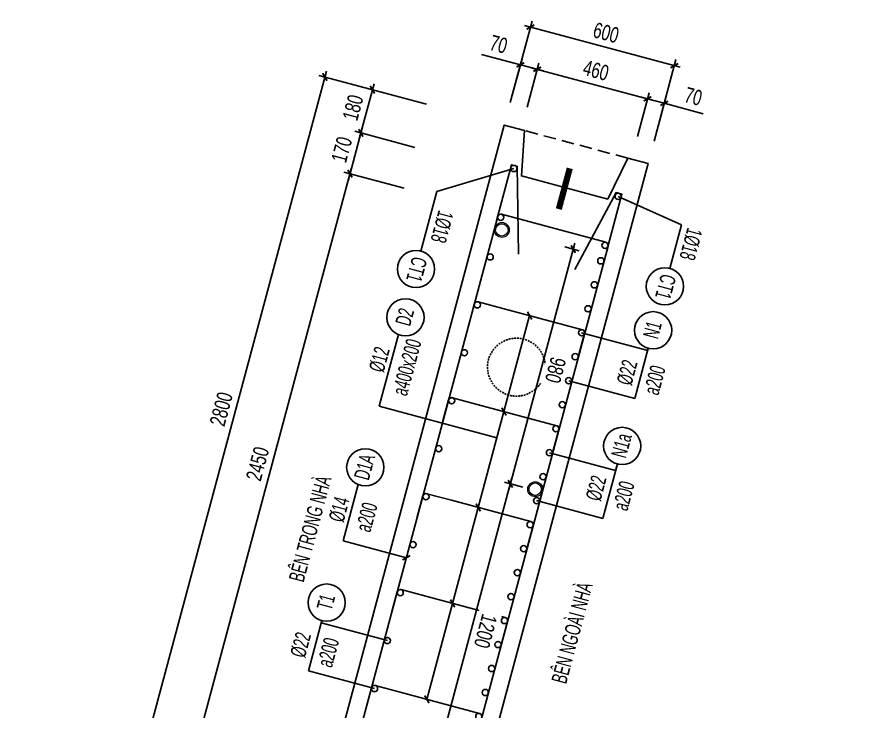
# Model space of a CAD drawing. Header units: millimetres. Extents: x -147841 to 368790, y -162721 to 84261.
# Drawn here: x 282325 to 285769, y -100183 to -97385 of the extents above; entities that cross this region are included whole.
import ezdxf
from ezdxf.enums import TextEntityAlignment as Align

# ---------------------------------------------------------------- set-up
doc = ezdxf.new("R2010")
doc.units = ezdxf.units.MM
doc.header["$LTSCALE"] = 1000
doc.header["$MEASUREMENT"] = 0
doc.header["$PDMODE"] = 1
doc.header["$PDSIZE"] = -10
doc.linetypes.add('DASHED', pattern=[0.75, 0.5, -0.25])
doc.linetypes.add('HIDDEN', pattern=[0.375, 0.25, -0.125])
doc.layers.get('0').update_dxf_attribs({"linetype": 'CONTINUOUS', "lineweight": 18})
doc.layers.get('DEFPOINTS').update_dxf_attribs({"color": 5, "linetype": 'CONTINUOUS', "lineweight": 18})
for name, color, linetype, lineweight in [('0-THAY', 7, 'CONTINUOUS', 18), ('ccu11-Dim', 8, 'CONTINUOUS', 18), ('DIM', 8, 'CONTINUOUS', 18)]:
    doc.layers.add(name, color=color, linetype=linetype, lineweight=lineweight)
for name, color, linetype in [('ccu11-Khuat', 9, 'DASHED'), ('ccu11-Manh', 8, 'CONTINUOUS'), ('ccu11-Thep', 4, 'CONTINUOUS'), ('ccu11-Thepdai', 6, 'CONTINUOUS'), ('KC-Cotthep', 8, 'CONTINUOUS'), ('KC-Dim', 8, 'CONTINUOUS'), ('KC-Text', 31, 'CONTINUOUS'), ('KC-Thay', 7, 'CONTINUOUS')]:
    doc.layers.add(name, color=color, linetype=linetype)
doc.styles.add('ARIAL', font='arial.ttf', dxfattribs={"width": 0.7})
doc.styles.add('ccu11-dim', font='vnsimli.shx', dxfattribs={"width": 0.65, "bigfont": 'bigfont.shx'})
doc.dimstyles.new('2.5-25', dxfattribs={"dimscale": 25, "dimtxt": 2.5, "dimasz": 1, "dimexe": 1, "dimexo": 2, "dimgap": 1, "dimtad": 1, "dimdec": 1, "dimrnd": 5, "dimdsep": 46, "dimtxsty": 'ARIAL', "dimblk": 'ARCHTICK', "dimcen": -1, "dimdle": 1, "dimclrd": 256, "dimclre": 256, "dimclrt": 3, "dimadec": 0, "dimazin": 2, "dimtfac": 0.1, "dimtdec": 1, "dimtmove": 0, "dimatfit": 1, "dimldrblk": 'ARCHTICK', "dimfxl": 1, "dimtvp": 0.833333, "dimtfill": 1, "dimtolj": 1, "dimtzin": 12, "dimarcsym": 0})
doc.dimstyles.new('ccu11-100x4', dxfattribs={"dimscale": 100, "dimtxt": 2.5, "dimasz": 1, "dimexe": 1, "dimexo": 2, "dimgap": 1, "dimtad": 1, "dimdec": 0, "dimlfac": 0.25, "dimdsep": 46, "dimtxsty": 'ccu11-dim', "dimblk": 'ARCHTICK', "dimcen": -1, "dimdle": 1, "dimclrd": 256, "dimclre": 256, "dimclrt": 31, "dimadec": 0, "dimazin": 2, "dimtfac": 0.1, "dimtdec": 0, "dimtmove": 0, "dimatfit": 1, "dimldrblk": 'ARCHTICK', "dimfxl": 1, "dimtvp": 0.833333, "dimtolj": 1, "dimtzin": 12, "dimarcsym": 0})

# ---------------------------------------------------------------- blocks, each defined once
blk = doc.blocks.new('_ARCHTICK')
at = {"color": 0, "linetype": 'ByBlock', "const_width": 0.3}
blk.add_lwpolyline([(-0.5, -0.5), (0.5, 0.5)], dxfattribs=at)
blk = doc.blocks.new('*D615')
at = {"layer": 'DEFPOINTS', "color": 0, "linetype": 'ByBlock', "ltscale": 30, "transparency": 16777216}
for p in [(284022.5, -97748.6), (283975.9, -97922.5)]:
    blk.add_point(p, dxfattribs=at)
at = {"layer": 'KC-Dim', "linetype": 'ByBlock', "lineweight": -2, "ltscale": 30, "transparency": 16777216}
for p, q in [((283703.2, -97875.3), (283762.8, -97653.1)), ((283974.2, -97735.7), (283732.1, -97670.8)), ((283927.7, -97909.6), (283685.6, -97844.7))]:
    blk.add_line(p, q, dxfattribs=at)
at = {"layer": 'KC-Dim', "linetype": 'ByBlock', "lineweight": -2, "ltscale": 30, "transparency": 16777216, "xscale": 25, "yscale": 25, "zscale": 25}
for p, rotation in [((283756.3, -97677.3), 75.00000000011339), ((283709.7, -97851.2), 255.0000000001134)]:
    blk.add_blockref('_ARCHTICK', p, dxfattribs=dict(at, rotation=rotation))
at = {"layer": 'KC-Dim', "color": 3, "linetype": 'ByBlock', "ltscale": 30, "transparency": 16777216, "insert": (283678, -97749.5), "char_height": 62.5, "attachment_point": 5, "rotation": 75, "style": 'ARIAL', "bg_fill": 3, "box_fill_scale": 1.25, "bg_fill_color": 256, "bg_fill_true_color": 13158600, "bg_fill_transparency": 0}
blk.add_mtext('\\A1;180', dxfattribs=at)
at = {"layer": 'DEFPOINTS', "color": 0, "linetype": 'ByBlock', "ltscale": 30, "transparency": 16777216}
blk.add_point((283756.3, -97677.3), dxfattribs=at)
blk = doc.blocks.new('*D616')
at = {"layer": 'DEFPOINTS', "color": 0, "linetype": 'ByBlock', "ltscale": 30, "transparency": 16777216}
for p in [(283975.9, -97922.5), (283665.7, -98015.4), (283931.9, -98086.7)]:
    blk.add_point(p, dxfattribs=at)
at = {"layer": 'KC-Dim', "linetype": 'ByBlock', "lineweight": -2, "ltscale": 30, "transparency": 16777216}
for p, q in [((283716.2, -97827), (283659.2, -98039.5)), ((283927.7, -97909.6), (283685.6, -97844.7)), ((283883.7, -98073.8), (283641.6, -98008.9))]:
    blk.add_line(p, q, dxfattribs=at)
at = {"layer": 'KC-Dim', "linetype": 'ByBlock', "lineweight": -2, "ltscale": 30, "transparency": 16777216, "xscale": 25, "yscale": 25, "zscale": 25}
for p, rotation in [((283709.7, -97851.2), 75.00000000011339), ((283665.7, -98015.4), 255.0000000001134)]:
    blk.add_blockref('_ARCHTICK', p, dxfattribs=dict(at, rotation=rotation))
at = {"layer": 'KC-Dim', "color": 3, "linetype": 'ByBlock', "ltscale": 30, "transparency": 16777216, "insert": (283632.7, -97918.5), "char_height": 62.5, "attachment_point": 5, "rotation": 75, "style": 'ARIAL', "bg_fill": 3, "box_fill_scale": 1.25, "bg_fill_color": 256, "bg_fill_true_color": 13158600, "bg_fill_transparency": 0}
blk.add_mtext('\\A1;170', dxfattribs=at)
blk = doc.blocks.new('*D617')
at = {"layer": 'DEFPOINTS', "color": 0, "linetype": 'ByBlock', "ltscale": 30, "transparency": 16777216}
for p in [(284972.7, -97580.2), (284298.8, -97777), (284878.3, -97932.3)]:
    blk.add_point(p, dxfattribs=at)
at = {"layer": 'KC-Dim', "linetype": 'ByBlock', "lineweight": -2, "ltscale": 30, "transparency": 16777216}
for p, q in [((284311.7, -97728.7), (284399.6, -97400.8)), ((284369, -97418.5), (284996.8, -97586.7)), ((284891.3, -97884), (284979.1, -97556.1))]:
    blk.add_line(p, q, dxfattribs=at)
at = {"layer": 'KC-Dim', "linetype": 'ByBlock', "lineweight": -2, "ltscale": 30, "transparency": 16777216, "xscale": 25, "yscale": 25, "zscale": 25}
for p, rotation in [((284393.1, -97424.9), 164.9999999997891), ((284972.7, -97580.2), 344.9999999997891)]:
    blk.add_blockref('_ARCHTICK', p, dxfattribs=dict(at, rotation=rotation))
at = {"layer": 'KC-Dim', "color": 3, "linetype": 'ByBlock', "ltscale": 30, "transparency": 16777216, "insert": (284697.6, -97447.6), "char_height": 62.5, "attachment_point": 5, "rotation": 345, "style": 'ARIAL', "bg_fill": 3, "box_fill_scale": 1.25, "bg_fill_color": 256, "bg_fill_true_color": 13158600, "bg_fill_transparency": 0}
blk.add_mtext('\\A1;600', dxfattribs=at)
blk = doc.blocks.new('*D618')
at = {"layer": 'DEFPOINTS', "color": 0, "linetype": 'ByBlock', "ltscale": 30, "transparency": 16777216}
for p in [(284420.1, -97594.8), (284366.4, -97795.1), (284810.7, -97914.2)]:
    blk.add_point(p, dxfattribs=at)
at = {"layer": 'KC-Dim', "linetype": 'ByBlock', "lineweight": -2, "ltscale": 30, "transparency": 16777216}
for p, q in [((284379.3, -97746.8), (284426.5, -97570.7)), ((284888.5, -97720.4), (284395.9, -97588.4)), ((284823.6, -97865.9), (284870.8, -97689.8))]:
    blk.add_line(p, q, dxfattribs=at)
at = {"layer": 'KC-Dim', "linetype": 'ByBlock', "lineweight": -2, "ltscale": 30, "transparency": 16777216, "xscale": 25, "yscale": 25, "zscale": 25}
for p, rotation in [((284420.1, -97594.8), 164.9999999997891), ((284864.4, -97713.9), 344.9999999997891)]:
    blk.add_blockref('_ARCHTICK', p, dxfattribs=dict(at, rotation=rotation))
at = {"layer": 'KC-Dim', "color": 3, "linetype": 'ByBlock', "ltscale": 30, "transparency": 16777216, "insert": (284656.9, -97599.4), "char_height": 62.5, "attachment_point": 5, "rotation": 345, "style": 'ARIAL', "bg_fill": 3, "box_fill_scale": 1.25, "bg_fill_color": 256, "bg_fill_true_color": 13158600, "bg_fill_transparency": 0}
blk.add_mtext('\\A1;460', dxfattribs=at)
blk = doc.blocks.new('*D619')
at = {"layer": 'DEFPOINTS', "color": 0, "linetype": 'ByBlock', "ltscale": 30, "transparency": 16777216}
for p in [(284932, -97732), (284810.7, -97914.2), (284878.3, -97932.3)]:
    blk.add_point(p, dxfattribs=at)
at = {"layer": 'KC-Dim', "linetype": 'ByBlock', "lineweight": -2, "ltscale": 30, "transparency": 16777216}
for p, q in [((284823.6, -97865.9), (284870.8, -97689.8)), ((284864.4, -97713.9), (284840.2, -97707.4)), ((284891.3, -97884), (284938.5, -97707.9)), ((284864.4, -97713.9), (284932, -97732)), ((284932, -97732), (285088.6, -97774))]:
    blk.add_line(p, q, dxfattribs=at)
at = {"layer": 'KC-Dim', "linetype": 'ByBlock', "lineweight": -2, "ltscale": 30, "transparency": 16777216, "xscale": 25, "yscale": 25, "zscale": 25}
for p, rotation in [((284864.4, -97713.9), 344.9999999997891), ((284932, -97732), 164.9999999997891)]:
    blk.add_blockref('_ARCHTICK', p, dxfattribs=dict(at, rotation=rotation))
at = {"layer": 'KC-Dim', "color": 3, "linetype": 'ByBlock', "ltscale": 30, "transparency": 16777216, "insert": (285049.2, -97704.5), "char_height": 62.5, "attachment_point": 5, "rotation": 345, "style": 'ARIAL', "bg_fill": 3, "box_fill_scale": 1.25, "bg_fill_color": 256, "bg_fill_true_color": 13158600, "bg_fill_transparency": 0}
blk.add_mtext('\\A1;70', dxfattribs=at)
blk = doc.blocks.new('*D620')
at = {"layer": 'DEFPOINTS', "color": 0, "linetype": 'ByBlock', "ltscale": 30, "transparency": 16777216}
for p in [(284352.4, -97576.7), (284298.8, -97777), (284366.4, -97795.1)]:
    blk.add_point(p, dxfattribs=at)
at = {"layer": 'KC-Dim', "linetype": 'ByBlock', "lineweight": -2, "ltscale": 30, "transparency": 16777216}
for p, q in [((284352.4, -97576.7), (284195.8, -97534.8)), ((284311.7, -97728.7), (284358.9, -97552.6)), ((284379.3, -97746.8), (284426.5, -97570.7)), ((284420.1, -97594.8), (284352.4, -97576.7)), ((284420.1, -97594.8), (284444.2, -97601.3))]:
    blk.add_line(p, q, dxfattribs=at)
at = {"layer": 'KC-Dim', "linetype": 'ByBlock', "lineweight": -2, "ltscale": 30, "transparency": 16777216, "xscale": 25, "yscale": 25, "zscale": 25}
for p, rotation in [((284352.4, -97576.7), 344.9999999997891), ((284420.1, -97594.8), 164.9999999997891)]:
    blk.add_blockref('_ARCHTICK', p, dxfattribs=dict(at, rotation=rotation))
at = {"layer": 'KC-Dim', "color": 3, "linetype": 'ByBlock', "ltscale": 30, "transparency": 16777216, "insert": (284264.7, -97494.3), "char_height": 62.5, "attachment_point": 5, "rotation": 345, "style": 'ARIAL', "bg_fill": 3, "box_fill_scale": 1.25, "bg_fill_color": 256, "bg_fill_true_color": 13158600, "bg_fill_transparency": 0}
blk.add_mtext('\\A1;70', dxfattribs=at)
blk = doc.blocks.new('*D621')
at = {"layer": 'DEFPOINTS', "color": 0, "linetype": 'ByBlock', "ltscale": 30, "transparency": 16777216}
for p in [(283931.9, -98086.7), (283031.6, -100381.9), (283249.5, -100440.3)]:
    blk.add_point(p, dxfattribs=at)
at = {"layer": 'KC-Dim', "linetype": 'ByBlock', "lineweight": -2, "ltscale": 30, "transparency": 16777216}
for p, q in [((283672.2, -97991.2), (283025.1, -100406)), ((283883.7, -98073.8), (283641.6, -98008.9)), ((283201.2, -100427.3), (283007.5, -100375.4))]:
    blk.add_line(p, q, dxfattribs=at)
at = {"layer": 'KC-Dim', "linetype": 'ByBlock', "lineweight": -2, "ltscale": 30, "transparency": 16777216, "xscale": 25, "yscale": 25, "zscale": 25}
for p, rotation in [((283665.7, -98015.4), 75.00000000011339), ((283031.6, -100381.9), 255.0000000001134)]:
    blk.add_blockref('_ARCHTICK', p, dxfattribs=dict(at, rotation=rotation))
at = {"layer": 'KC-Dim', "color": 3, "linetype": 'ByBlock', "ltscale": 30, "transparency": 16777216, "insert": (283293.7, -99183.9), "char_height": 62.5, "attachment_point": 5, "rotation": 75, "style": 'ARIAL', "bg_fill": 3, "box_fill_scale": 1.25, "bg_fill_color": 256, "bg_fill_true_color": 13158600, "bg_fill_transparency": 0}
blk.add_mtext('\\A1;2450', dxfattribs=at)
blk = doc.blocks.new('att_thep_2')
blk.add_circle((-300, 0), 300)
at = {"color": 3, "style": 'ARIAL', "width": 0.6}
blk.add_attdef('DK', text='', height=250, dxfattribs=at).set_placement((467, 105), align=Align.CENTER)
at = {"color": 31, "style": 'ARIAL', "width": 0.6}
blk.add_attdef('SH', text='', height=250, dxfattribs=at).set_placement((-281, -111), align=Align.CENTER)
at = {"color": 2, "style": 'ARIAL', "width": 0.6}
blk.add_attdef('KC', text='', height=250, dxfattribs=at).set_placement((472, -355), align=Align.CENTER)
blk = doc.blocks.new('*U612')
at = {"layer": 'ccu11-Thepdai', "flags": 128}
blk.add_lwpolyline([(50, 230), (-37.5, 230, 0.414214), (-50, 217.5), (-50, -114.4), (-50, -217.5, 0.414214), (-37.5, -230), (50, -230)], format="xyb", dxfattribs=at)
blk = doc.blocks.new('*U613')
at = {"layer": 'DIM', "color": 0, "linetype": 'ByBlock', "lineweight": -2, "transparency": 16777216}
for p in [(0, 0), (400, 0), (800, 0), (1200, 0), (1600, 0)]:
    blk.add_blockref('*U612', p, dxfattribs=at)
blk = doc.blocks.new('*D614')
at = {"layer": 'DEFPOINTS', "color": 0, "ltscale": 3000, "transparency": 16777216}
for p in [(284022.5, -97748.6), (282839.8, -100330.5), (283297.8, -100453.2)]:
    blk.add_point(p, dxfattribs=at)
at = {"layer": 'DIM', "lineweight": -2, "ltscale": 3000, "transparency": 16777216}
for p, q in [((283571, -97601.8), (282833.3, -100354.6)), ((283974.2, -97735.7), (283540.4, -97619.4)), ((283249.5, -100440.3), (282815.7, -100324))]:
    blk.add_line(p, q, dxfattribs=at)
at = {"layer": 'DIM', "lineweight": -2, "ltscale": 3000, "transparency": 16777216, "xscale": 25, "yscale": 25, "zscale": 25}
for p, rotation in [((283564.5, -97625.9), 75.00000000011339), ((282839.8, -100330.5), 255.0000000001134)]:
    blk.add_blockref('_ARCHTICK', p, dxfattribs=dict(at, rotation=rotation))
at = {"layer": 'DIM', "color": 3, "ltscale": 3000, "transparency": 16777216, "insert": (283147.2, -98963.5), "char_height": 62.5, "attachment_point": 5, "rotation": 75, "style": 'ARIAL', "bg_fill": 3, "box_fill_scale": 1.25, "bg_fill_color": 256, "bg_fill_true_color": 13158600, "bg_fill_transparency": 0}
blk.add_mtext('\\A1;2800', dxfattribs=at)
blk = doc.blocks.new('*D1508')
at = {"layer": 'DEFPOINTS', "color": 0, "linetype": 'ByBlock', "ltscale": 30, "transparency": 16777216}
for p in [(258896.5, -98435.7), (258896.5, -98538), (257917.5, -98623.4)]:
    blk.add_point(p, dxfattribs=at)
at = {"layer": 'KC-Dim', "linetype": 'ByBlock', "lineweight": -2, "ltscale": 30, "transparency": 16777216}
for p, q in [((258896.5, -98485.7), (258896.5, -98563)), ((257917.5, -98573.4), (257917.5, -98513)), ((257892.5, -98538), (258921.5, -98538))]:
    blk.add_line(p, q, dxfattribs=at)
at = {"layer": 'KC-Dim', "linetype": 'ByBlock', "lineweight": -2, "ltscale": 30, "transparency": 16777216, "xscale": 25, "yscale": 25, "zscale": 25, "rotation": 180}
blk.add_blockref('_ARCHTICK', (257917.5, -98538), dxfattribs=at)
at = {"layer": 'KC-Dim', "linetype": 'ByBlock', "lineweight": -2, "ltscale": 30, "transparency": 16777216, "xscale": 25, "yscale": 25, "zscale": 25}
blk.add_blockref('_ARCHTICK', (258896.5, -98538), dxfattribs=at)
at = {"layer": 'KC-Dim', "color": 3, "linetype": 'ByBlock', "ltscale": 30, "transparency": 16777216, "insert": (258407, -98481.1), "char_height": 62.5, "attachment_point": 5, "style": 'ARIAL', "bg_fill": 3, "box_fill_scale": 1.25, "bg_fill_color": 256, "bg_fill_true_color": 13158600, "bg_fill_transparency": 0}
blk.add_mtext('\\A1;980', dxfattribs=at)
blk = doc.blocks.new('A$C260038B3')
at = {"layer": '0-THAY', "linetype": 'Continuous'}
for radius in [120, 100]:
    blk.add_circle((0, 0), radius, dxfattribs=at)
blk = doc.blocks.new('*D1509')
at = {"layer": 'DEFPOINTS', "color": 0, "linetype": 'ByBlock', "ltscale": 30, "transparency": 16777216}
for p in [(258896.5, -98435.7), (260095.1, -98538), (260095.1, -98616.7)]:
    blk.add_point(p, dxfattribs=at)
at = {"layer": 'KC-Dim', "linetype": 'ByBlock', "lineweight": -2, "ltscale": 30, "transparency": 16777216}
for p, q in [((258896.5, -98485.7), (258896.5, -98563)), ((260095.1, -98566.7), (260095.1, -98513)), ((258871.5, -98538), (260120.1, -98538))]:
    blk.add_line(p, q, dxfattribs=at)
at = {"layer": 'KC-Dim', "linetype": 'ByBlock', "lineweight": -2, "ltscale": 30, "transparency": 16777216, "xscale": 25, "yscale": 25, "zscale": 25, "rotation": 180}
blk.add_blockref('_ARCHTICK', (258896.5, -98538), dxfattribs=at)
at = {"layer": 'KC-Dim', "linetype": 'ByBlock', "lineweight": -2, "ltscale": 30, "transparency": 16777216, "xscale": 25, "yscale": 25, "zscale": 25}
blk.add_blockref('_ARCHTICK', (260095.1, -98538), dxfattribs=at)
at = {"layer": 'KC-Dim', "color": 3, "linetype": 'ByBlock', "ltscale": 30, "transparency": 16777216, "insert": (259495.8, -98481.1), "char_height": 62.5, "attachment_point": 5, "style": 'ARIAL', "bg_fill": 3, "box_fill_scale": 1.25, "bg_fill_color": 256, "bg_fill_true_color": 13158600, "bg_fill_transparency": 0}
blk.add_mtext('\\A1;1200', dxfattribs=at)
blk = doc.blocks.new('*U608')
at = {"layer": 'ccu11-Thep'}
blk.add_circle((0, 0), 12.5, dxfattribs=at)
blk = doc.blocks.new('*U609')
at = {"layer": 'KC-Dim', "color": 0, "linetype": 'ByBlock', "lineweight": -2, "transparency": 16777216}
for p in [(0, 0), (100, 0), (200, 0), (300, 0), (400, 0), (500, 0), (600, 0), (700, 0), (800, 0), (900, 0), (1000, 0), (1100, 0), (1200, 0), (1300, 0), (1400, 0), (1500, 0), (1600, 0), (1700, 0), (1800, 0), (1900, 0), (2000, 0), (2100, 0), (2200, 0)]:
    blk.add_blockref('*U608', p, dxfattribs=at)
blk = doc.blocks.new('*U610')
at = {"layer": 'ccu11-Thep'}
blk.add_circle((0, 0), 12.5, dxfattribs=at)
blk = doc.blocks.new('*U611')
at = {"layer": 'KC-Dim', "color": 0, "linetype": 'ByBlock', "lineweight": -2, "transparency": 16777216}
for p in [(0, 0), (200, 0), (400, 0), (600, 0), (800, 0), (1000, 0), (1200, 0), (1400, 0), (1600, 0), (1800, 0), (2000, 0)]:
    blk.add_blockref('*U610', p, dxfattribs=at)
blk = doc.blocks.new('saw6-28')
at = {"layer": 'ccu11-Dim', "ltscale": 3000, "xscale": 0.25, "yscale": 0.25, "zscale": 0.25}
for p in [(257917.48, -98835.66), (260095.11, -98835.66)]:
    blk.add_blockref('A$C260038B3', p, dxfattribs=at)
at = {"layer": 'KC-Dim', "linetype": 'ByBlock', "ltscale": 30}
dim = blk.add_linear_dim(base=(258896.47, -98537.97), p1=(257917.48, -98623.41), p2=(258896.47, -98435.66), dimstyle='2.5-25', dxfattribs=at)
dim.commit()
dim.dimension.update_dxf_attribs({"geometry": '*D1508', "text_midpoint": (258406.97, -98481.05)})
at = {"layer": 'ccu11-Dim', "ltscale": 3000, "xscale": 0.25, "yscale": 0.25, "zscale": 0.25}
blk.add_blockref('A$C260038B3', (258891.47, -98435.66), dxfattribs=at)
at = {"layer": 'KC-Dim', "linetype": 'ByBlock', "ltscale": 30}
dim = blk.add_linear_dim(base=(260095.11, -98537.97), p1=(258896.47, -98435.66), p2=(260095.11, -98616.7), dimstyle='2.5-25', dxfattribs=at)
dim.commit()
dim.dimension.update_dxf_attribs({"geometry": '*D1509', "text_midpoint": (259495.79, -98481.05)})

msp = doc.modelspace()

# ---------------------------------------------------------------- linework, layer by layer
at = {"layer": 'ccu11-Thep', "const_width": 25}
msp.add_lwpolyline([(284507.26, -98158.04), (284551.26, -97993.83)], dxfattribs=at)
at = {"layer": 'ccu11-Thep'}
for centre in [(284325.93, -97994.41), (284746.13, -98106.91), (284273.23, -98191.1), (284693.41, -98303.68)]:
    msp.add_circle(centre, 12.5, dxfattribs=at)
at = {"layer": 'ccu11-Thep', "linetype": 'HIDDEN', "ltscale": 0.03}
msp.add_circle((284336.63, -98794.82, 242.3), 116.6, dxfattribs=at)
at = {"layer": 'ccu11-Thepdai', "flags": 128}
for points in [[(284256.35, -98205.78), (284317.09, -97979.1), (284339.74, -97985.17), (284344.26, -98339.79)], [(284700.68, -98324.84), (284761.44, -98098.07), (284738.09, -98091.82), (284572.41, -98400.93)]]:
    msp.add_lwpolyline(points, dxfattribs=at)
at = {"layer": 'ccu11-Thepdai'}
msp.add_lwpolyline([(284261.15, -98187.86), (283651.63, -100462.62, 0.4142136), (283660.47, -100477.93), (284080.65, -100590.51, 0.4142136), (284095.96, -100581.67), (284705.48, -98306.92, 0.4142136), (284696.64, -98291.61), (284276.46, -98179.02, 0.4142136)], format="xyb", close=True, dxfattribs=at)
at = {"layer": 'KC-Thay', "flags": 128}
msp.add_lwpolyline([(286362.66, -101039.23), (286362.66, -101124.23), (280762.66, -101124.23), (280762.66, -101039.23), (280582.66, -101004.23), (280582.66, -100644.23), (280762.66, -100609.23), (280762.66, -100524.23), (283562.66, -100524.23), (284287.36, -97819.6), (284369.46, -97841.6), (284356.68, -98024.52), (284704.42, -98117.7), (284784.81, -97952.89), (284866.92, -97974.89), (284183.82, -100524.23), (286362.66, -100524.23), (286362.66, -100609.23), (286182.66, -100644.23), (286182.66, -101004.23)], close=True, dxfattribs=at)

# ---------------------------------------------------------------- block references
at = {"layer": 'KC-Cotthep'}
ref = msp.add_blockref('att_thep_2', (284954.04, -98396.87), dxfattribs=dict(at, xscale=-0.2499999999999999, yscale=0.25, zscale=0.25, rotation=255.0000000000298))
ref.add_attrib('DK', '1%%C18', dxfattribs={"layer": '0', "color": 15, "height": 62.5, "rotation": 255, "style": 'ARIAL', "width": 0.6}).set_placement((285009.59, -98291.38), align=Align.CENTER)
ref.add_attrib('SH', 'CT1', dxfattribs={"layer": '0', "color": 31, "height": 62.5, "rotation": 255, "style": 'ARIAL', "width": 0.6}).set_placement((284907.44, -98463.09), align=Align.CENTER)
ref = msp.add_blockref('att_thep_2', (284867.86, -98718.48), dxfattribs=dict(at, xscale=-0.2499999999999999, yscale=0.25, zscale=0.25, rotation=75.00000000007007))
ref.add_attrib('KC', 'a200', dxfattribs={"layer": '0', "color": 2, "height": 62.5, "rotation": 75, "style": 'ARIAL', "width": 0.6}).set_placement((284923.29, -98854.83), align=Align.CENTER)
ref.add_attrib('DK', '%%C22', dxfattribs={"layer": '0', "color": 2, "height": 62.5, "rotation": 75, "style": 'ARIAL', "width": 0.6}).set_placement((284812.32, -98823.97), align=Align.CENTER)
ref.add_attrib('SH', 'N1', dxfattribs={"layer": '0', "color": 31, "height": 62.5, "rotation": 75, "style": 'ARIAL', "width": 0.6}).set_placement((284914.46, -98652.26), align=Align.CENTER)

# ---------------------------------------------------------------- texts
at = {"layer": 'KC-Text', "color": 1, "style": 'ARIAL', "width": 0.6}
for s, p in [('BÊN TRONG NHÀ', (283535.12, -99453.42)), ('BÊN NGOÀI NHÀ', (284590.36, -99872.84))]:
    msp.add_text(s, height=62.5, rotation=75, dxfattribs=at).set_placement(p, align=Align.CENTER)

# ---------------------------------------------------------------- leaders
at = {"layer": 'ccu11-Manh', "ltscale": 10}
msp.add_leader([(284746.13, -98106.91), (285000.89, -98222.04), (284954.03, -98396.9)], dimstyle='ccu11-100x4', override={"dimgap": 1, "dimtad": 0, "dimldrblk": 'None'}, dxfattribs=at)

# ---------------------------------------------------------------- next in the draw order: dimensions: what is measured, and where the dimension line sits
at = {"layer": 'KC-Dim', "linetype": 'ByBlock', "ltscale": 30}
dim = msp.add_linear_dim(base=(284972.67, -97580.22), p1=(284298.77, -97777.02), p2=(284878.32, -97932.31), angle=345, dimstyle='2.5-25', dxfattribs=at)
dim.commit()
dim.dimension.update_dxf_attribs({"geometry": '*D617', "text_midpoint": (284697.62, -97447.61)})
dim = msp.add_linear_dim(base=(283756.3, -97677.3), p1=(283975.95, -97922.5), p2=(284022.53, -97748.64), angle=75, dimstyle='2.5-25', dxfattribs=at)
dim.commit()
dim.dimension.update_dxf_attribs({"geometry": '*D615', "text_midpoint": (283733, -97764.23), "dimtype": 160})

# ---------------------------------------------------------------- next in the draw order: linework, layer by layer
at = {"layer": 'ccu11-Khuat', "ltscale": 0.1}
msp.add_line((284784.81, -97952.89), (284369.46, -97841.6), dxfattribs=at)

# ---------------------------------------------------------------- next in the draw order: dimensions: what is measured, and where the dimension line sits
at = {"layer": 'KC-Dim', "linetype": 'ByBlock', "ltscale": 30}
dim = msp.add_linear_dim(base=(283665.71, -98015.37), p1=(283975.95, -97922.5), p2=(283931.95, -98086.71), angle=255, dimstyle='2.5-25', dxfattribs=at)
dim.commit()
dim.dimension.update_dxf_attribs({"geometry": '*D616', "text_midpoint": (283687.71, -97933.27), "dimtype": 160})

# ---------------------------------------------------------------- next in the draw order: dimensions: what is measured, and where the dimension line sits
for base, p1, p2, angle, picture, middle in [((284420.05, -97594.85), (284810.71, -97914.2), (284366.38, -97795.14), 345, '*D618', (284656.94, -97599.41)), ((283031.6, -100381.89), (283931.95, -98086.71), (283249.54, -100440.29), 255, '*D621', (283293.68, -99183.9))]:
    dim = msp.add_linear_dim(base=base, p1=p1, p2=p2, angle=angle, dimstyle='2.5-25', dxfattribs=at)
    dim.commit()
    dim.dimension.update_dxf_attribs({"geometry": picture, "text_midpoint": middle})

# ---------------------------------------------------------------- next in the draw order: leaders
at = {"layer": 'ccu11-Manh', "ltscale": 10}
msp.add_leader([(284325.93, -97994.41), (284015.31, -98087.78), (283951.22, -98326.96)], dimstyle='ccu11-100x4', override={"dimgap": 1, "dimtad": 0, "dimldrblk": 'None'}, dxfattribs=at)

# ---------------------------------------------------------------- next in the draw order: block references
at = {"layer": 'DIM', "rotation": 255.0000000000298}
msp.add_blockref('*U613', (284379.14, -98636.17), dxfattribs=at)
at = {"layer": 'KC-Cotthep'}
ref = msp.add_blockref('att_thep_2', (283951.21, -98326.99), dxfattribs=dict(at, xscale=-0.2499999999999999, yscale=0.25, zscale=0.25, rotation=255.0000000000298))
ref.add_attrib('DK', '1%%C18', dxfattribs={"layer": '0', "color": 15, "height": 62.5, "rotation": 255, "style": 'ARIAL', "width": 0.6}).set_placement((284006.76, -98221.51), align=Align.CENTER)
ref.add_attrib('SH', 'CT1', dxfattribs={"layer": '0', "color": 31, "height": 62.5, "rotation": 255, "style": 'ARIAL', "width": 0.6}).set_placement((283904.61, -98393.22), align=Align.CENTER)

# ---------------------------------------------------------------- next in the draw order: dimensions: what is measured, and where the dimension line sits
at = {"layer": 'KC-Dim', "linetype": 'ByBlock', "ltscale": 30}
for base, p1, p2, picture, middle in [((284352.44, -97576.73), (284366.38, -97795.14), (284298.77, -97777.02), '*D620', (284264.7, -97494.3)), ((284931.99, -97732.02), (284810.71, -97914.2), (284878.32, -97932.31), '*D619', (285049.19, -97704.51))]:
    dim = msp.add_linear_dim(base=base, p1=p1, p2=p2, angle=345, dimstyle='2.5-25', dxfattribs=at)
    dim.commit()
    dim.dimension.update_dxf_attribs({"geometry": picture, "text_midpoint": middle})

# ---------------------------------------------------------------- next in the draw order: leaders
at = {"layer": 'ccu11-Manh', "ltscale": 10}
msp.add_leader([(284257.89, -99079.15), (283783.71, -98952.09), (283860.78, -98663.53)], dimstyle='ccu11-100x4', override={"dimgap": 1, "dimtad": 0, "dimldrblk": 'None'}, dxfattribs=at)
at = {"layer": 'ccu11-Manh', "ltscale": 3000}
msp.add_leader([(283892.85, -99562.38), (283638.45, -99494.21), (283699.19, -99267.55)], dimstyle='ccu11-100x4', override={"dimasz": 0.25, "dimtad": 0}, dxfattribs=at)

# ---------------------------------------------------------------- next in the draw order: dimensions: what is measured, and where the dimension line sits
at = {"layer": 'DIM', "ltscale": 3000}
dim = msp.add_linear_dim(base=(282839.82, -100330.5), p1=(284022.53, -97748.64), p2=(283297.84, -100453.23), angle=255, dimstyle='2.5-25', dxfattribs=at)
dim.commit()
dim.dimension.update_dxf_attribs({"geometry": '*D614', "text_midpoint": (283147.19, -98963.48)})

# ---------------------------------------------------------------- next in the draw order: block references
at = {"layer": 'KC-Dim', "rotation": 255.0000000000298}
msp.add_blockref('saw6-28', (446499.59, 125306.64), dxfattribs=at)

# ---------------------------------------------------------------- next in the draw order: linework, layer by layer
at = {"layer": 'KC-Dim', "linetype": 'ByBlock', "ltscale": 30}
msp.add_lwpolyline([(284286.17, -98973.61), (284182.64, -99359.98)], dxfattribs=at)

# ---------------------------------------------------------------- next in the draw order: block references
at = {"layer": 'KC-Cotthep'}
ref = msp.add_blockref('att_thep_2', (283869.62, -98666.53), dxfattribs=dict(at, xscale=-0.25, yscale=0.25, zscale=0.25, rotation=74.8377311502637))
ref.add_attrib('KC', 'a400x200', dxfattribs={"layer": '0', "color": 2, "height": 62.5, "rotation": 74.83773, "style": 'ARIAL', "width": 0.6}).set_placement((283924.66, -98803.03), align=Align.CENTER)
ref.add_attrib('DK', '%%C12', dxfattribs={"layer": '0', "color": 215, "height": 62.5, "rotation": 74.83773, "style": 'ARIAL', "width": 0.6}).set_placement((283813.84, -98771.61), align=Align.CENTER)
ref.add_attrib('SH', 'D2', dxfattribs={"layer": '0', "color": 31, "height": 62.5, "rotation": 74.83773, "style": 'ARIAL', "width": 0.6}).set_placement((283916.35, -98600.64), align=Align.CENTER)
ref = msp.add_blockref('att_thep_2', (284742.99, -99184.51), dxfattribs=dict(at, xscale=-0.2499999999999999, yscale=0.25, zscale=0.25, rotation=75.00000000007007))
ref.add_attrib('KC', 'a200', dxfattribs={"layer": '0', "color": 2, "height": 62.5, "rotation": 75, "style": 'ARIAL', "width": 0.6}).set_placement((284798.42, -99320.86), align=Align.CENTER)
ref.add_attrib('DK', '%%C22', dxfattribs={"layer": '0', "color": 2, "height": 62.5, "rotation": 75, "style": 'ARIAL', "width": 0.6}).set_placement((284687.45, -99289.99), align=Align.CENTER)
ref.add_attrib('SH', 'N1a', dxfattribs={"layer": '0', "color": 31, "height": 62.5, "rotation": 75, "style": 'ARIAL', "width": 0.6}).set_placement((284789.59, -99118.29), align=Align.CENTER)
ref = msp.add_blockref('att_thep_2', (283707.8, -99270.45), dxfattribs=dict(at, xscale=-0.25, yscale=0.25, zscale=0.25, rotation=74.8377311502637))
ref.add_attrib('KC', 'a200', dxfattribs={"layer": '0', "color": 2, "height": 62.5, "rotation": 74.83773, "style": 'ARIAL', "width": 0.6}).set_placement((283762.84, -99406.95), align=Align.CENTER)
ref.add_attrib('DK', '%%C14', dxfattribs={"layer": '0', "color": 125, "height": 62.5, "rotation": 74.83773, "style": 'ARIAL', "width": 0.6}).set_placement((283652.02, -99375.53), align=Align.CENTER)
ref.add_attrib('SH', 'D1A', dxfattribs={"layer": '0', "color": 31, "height": 62.5, "rotation": 74.83773, "style": 'ARIAL', "width": 0.6}).set_placement((283754.53, -99204.56), align=Align.CENTER)
ref = msp.add_blockref('att_thep_2', (283552.39, -99815.43), dxfattribs=dict(at, xscale=-0.25, yscale=0.25, zscale=0.25, rotation=75.00000000003322))
ref.add_attrib('KC', 'a200', dxfattribs={"layer": '0', "color": 2, "height": 62.5, "rotation": 75, "style": 'ARIAL', "width": 0.6}).set_placement((283607.81, -99951.77), align=Align.CENTER)
ref.add_attrib('DK', '%%C22', dxfattribs={"layer": '0', "color": 2, "height": 62.5, "rotation": 75, "style": 'ARIAL', "width": 0.6}).set_placement((283496.84, -99920.91), align=Align.CENTER)
ref.add_attrib('SH', 'T1', dxfattribs={"layer": '0', "color": 31, "height": 62.5, "rotation": 75, "style": 'ARIAL', "width": 0.6}).set_placement((283598.98, -99749.2), align=Align.CENTER)
at = {"layer": 'KC-Dim', "rotation": 255.0000000000298}
for name, p in [('*U611', (284230.52, -98350.47)), ('*U609', (284676.58, -98366.47))]:
    msp.add_blockref(name, p, dxfattribs=at)
at = {"layer": 'KC-Dim', "linetype": 'ByBlock', "ltscale": 30, "xscale": 25, "yscale": 25, "zscale": 25, "rotation": 75.0000000000308}
for p in [(284286.17, -98973.61), (284182.64, -99359.98), (284079.11, -99746.35), (283975.59, -100132.72)]:
    msp.add_blockref('_ARCHTICK', p, dxfattribs=at)

# ---------------------------------------------------------------- next in the draw order: leaders
at = {"layer": 'ccu11-Manh', "ltscale": 10}
for points in [[(284598.94, -98656.25), (284865.41, -98727.65), (284867.86, -98718.48)], [(284547.17, -98849.43), (284813.65, -98920.83), (284867.86, -98718.52)], [(284469.53, -99139.21), (284736, -99210.61), (284743, -99184.48)], [(284417.76, -99332.39), (284684.24, -99403.79), (284742.99, -99184.51)], [(283764.65, -100089.14), (283498.18, -100017.74), (283552.39, -99815.43)], [(283816.41, -99895.96), (283549.94, -99824.55), (283552.39, -99815.39)]]:
    msp.add_leader(points, dimstyle='ccu11-100x4', override={"dimgap": 1, "dimtad": 0, "dimldrblk": 'None'}, dxfattribs=at)
at = {"layer": 'KC-Dim', "linetype": 'ByBlock', "ltscale": 30}
msp.add_leader([(284389.7, -98587.24), (283975.59, -100132.72)], dimstyle='2.5-25', dxfattribs=at)

doc.saveas('drawing.dxf')
